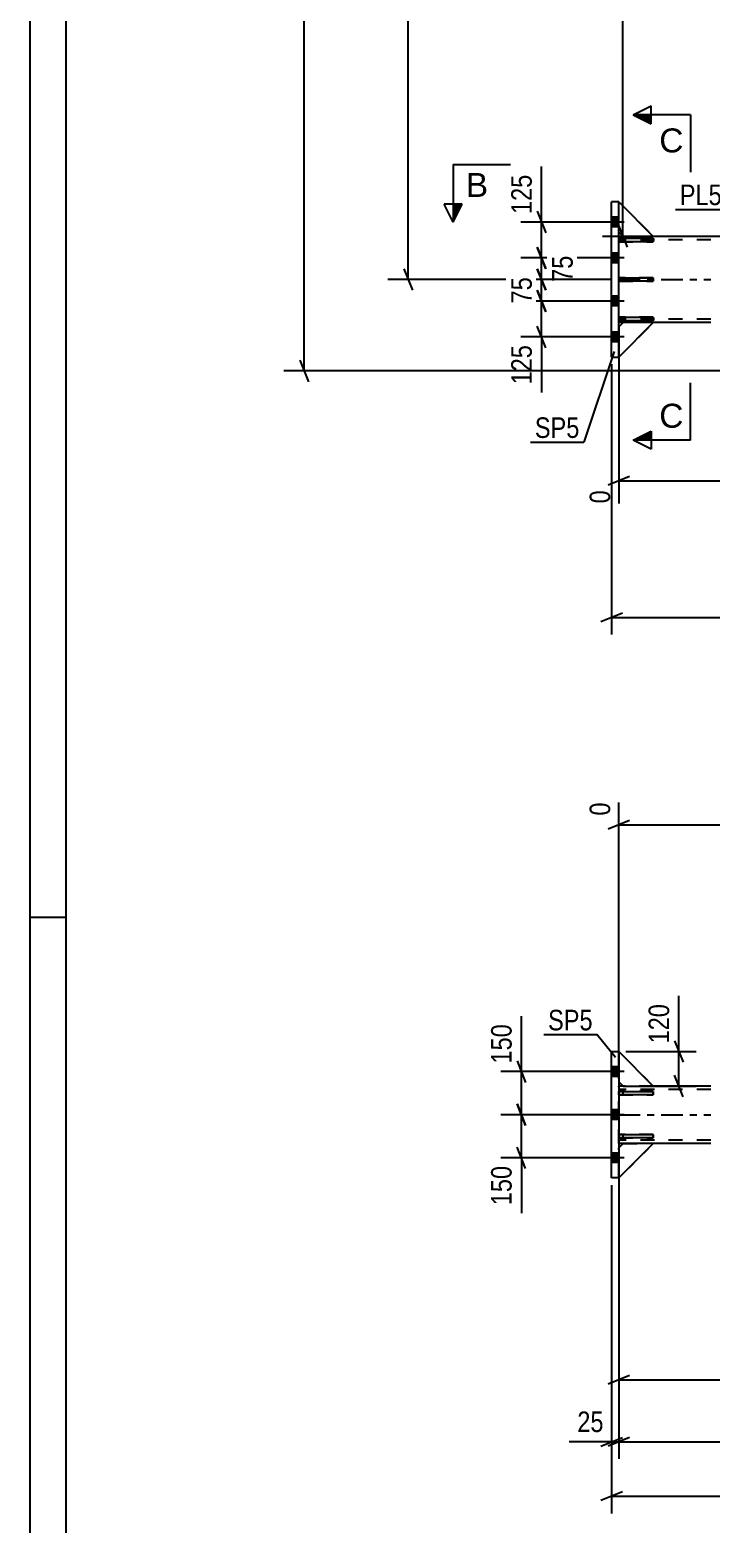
# Model space of a CAD drawing. Header units: millimetres. Extents: x -82 to 1107, y -663 to 178.
# Drawn here: x -82 to 12.9, y -300.9 to -92.8 of the extents above; entities that cross this region are included whole.
import ezdxf

# ---------------------------------------------------------------- set-up
doc = ezdxf.new("R2010")
doc.units = ezdxf.units.MM
doc.linetypes.add('DXK_LINE_DOT2', pattern=[3.9198, 1.9599, -1.9599])
doc.linetypes.add('DXK_LINE_DOT3', pattern=[5.9187, 2.979, -0.9799, 0.9799, -0.9799])
doc.styles.add('Arial', font='ARIAL.TTF', dxfattribs={"height": 0.2})
doc.styles.add('Arial Narrow', font='ARIALN.TTF', dxfattribs={"height": 0.2})

# ---------------------------------------------------------------- blocks, each defined once
blk = doc.blocks.new('Unknown-348431369-1163')
at = {"color": 5, "linetype": 'Continuous'}
for p, q in [((-81.99, 177.55), (-81.99, -663.45)), ((-76.99, 172.55), (-76.99, -658.45)), ((-76.99, -216.45), (-81.99, -216.45))]:
    blk.add_line(p, q, dxfattribs=at)
blk = doc.blocks.new('Part-348431369-1393 - 1390')
at = {"color": 7, "linetype": 'DXK_LINE_DOT2'}
for p, q in [((4.8, -127.36), (0, -127.36)), ((0, -127.36), (0, -127.84)), ((0, -127.84), (4.8, -127.84)), ((0.6, -127.84), (0.6, -127.36)), ((4.8, -127.84), (4.8, -127.36))]:
    blk.add_line(p, q, dxfattribs=at)
blk = doc.blocks.new('Part-348431369-1394 - 1390')
at = {"color": 7, "linetype": 'DXK_LINE_DOT2'}
for p, q in [((4.8, -121.86), (0, -121.86)), ((0, -121.86), (0, -122.34)), ((0, -122.34), (4.8, -122.34)), ((0.6, -122.34), (0.6, -121.86)), ((4.8, -122.34), (4.8, -121.86))]:
    blk.add_line(p, q, dxfattribs=at)
blk = doc.blocks.new('Bolt-348431369-1465 - 1390')
at = {"linetype": 'Continuous'}
for points in [[(-1, -118.94), (-1, -120.26), (0, -120.26), (0, -118.94)], [(-1, -118.94), (-1, -120.26), (0, -120.26), (0, -118.94)], [(-1, -118.94), (-1, -120.26), (0, -120.26), (0, -118.94)], [(-1, -123.94), (-1, -125.26), (0, -125.26), (0, -123.94)], [(-1, -123.94), (-1, -125.26), (0, -125.26), (0, -123.94)], [(-1, -129.94), (-1, -131.26), (0, -131.26), (0, -129.94)], [(-1, -129.94), (-1, -131.26), (0, -131.26), (0, -129.94)], [(-1, -134.94), (-1, -136.26), (0, -136.26), (0, -134.94)], [(-1, -134.94), (-1, -136.26), (0, -136.26), (0, -134.94)], [(-1, -134.94), (-1, -136.26), (0, -136.26), (0, -134.94)]]:
    blk.add_hatch(color=1, dxfattribs=at).paths.add_polyline_path(points)
at = {"color": 1, "linetype": 'Continuous'}
for p, q in [((0.76, -119.6), (-4, -119.6)), ((0.76, -119.6), (-4, -119.6)), ((0.76, -119.6), (-4, -119.6)), ((0, -118.94), (-1, -118.94)), ((0, -118.94), (-1, -118.94)), ((0, -118.94), (-1, -118.94)), ((0, -120.26), (-1, -120.26)), ((0, -120.26), (-1, -120.26)), ((0, -120.26), (-1, -120.26)), ((0.76, -124.6), (-4, -124.6)), ((0.76, -124.6), (-4, -124.6)), ((0, -123.94), (-1, -123.94)), ((0, -123.94), (-1, -123.94)), ((0, -125.26), (-1, -125.26)), ((0, -125.26), (-1, -125.26)), ((0.76, -130.6), (-4, -130.6)), ((0.76, -130.6), (-4, -130.6)), ((0, -129.94), (-1, -129.94)), ((0, -129.94), (-1, -129.94)), ((0, -131.26), (-1, -131.26)), ((0, -131.26), (-1, -131.26)), ((0, -134.94), (-1, -134.94)), ((0, -134.94), (-1, -134.94)), ((0, -134.94), (-1, -134.94)), ((0.76, -135.6), (-4, -135.6)), ((0.76, -135.6), (-4, -135.6)), ((0.76, -135.6), (-4, -135.6)), ((0, -136.26), (-1, -136.26)), ((0, -136.26), (-1, -136.26)), ((0, -136.26), (-1, -136.26))]:
    blk.add_line(p, q, dxfattribs=at)
blk = doc.blocks.new('Part-348431369-1615 - 1390')
at = {"color": 7, "linetype": 'DXK_LINE_DOT2'}
for p, q in [((0, -121), (0, -116.8)), ((0, -116.8), (4.8, -121.6)), ((0.6, -121.6), (0, -121)), ((4.8, -121.6), (0.6, -121.6))]:
    blk.add_line(p, q, dxfattribs=at)
blk = doc.blocks.new('Part-348431369-1497 - 1390')
at = {"color": 2, "linetype": 'Continuous'}
for p, q in [((0.6, -121.6), (0, -121.6)), ((12.8, -121.6), (4.8, -121.6)), ((0.6, -133.6), (0, -133.6)), ((12.8, -133.6), (4.8, -133.6))]:
    blk.add_line(p, q, dxfattribs=at)
at = {"color": 7, "linetype": 'DXK_LINE_DOT2'}
for p, q in [((0, -133.6), (0, -121.6)), ((12.8, -122.08), (0, -122.08)), ((4.8, -121.6), (0.6, -121.6)), ((12.8, -133.12), (0, -133.12)), ((4.8, -133.6), (0.6, -133.6))]:
    blk.add_line(p, q, dxfattribs=at)
at = {"color": 7, "linetype": 'DXK_LINE_DOT3'}
blk.add_line((0, -127.6), (12.8, -127.6), dxfattribs=at)
blk = doc.blocks.new('Part-348431369-1657 - 1390')
at = {"color": 2, "linetype": 'Continuous'}
for p, q in [((-1, -138.4), (-1, -116.8)), ((0, -116.8), (-1, -116.8)), ((0, -138.4), (0, -116.8)), ((-1, -138.4), (0, -138.4))]:
    blk.add_line(p, q, dxfattribs=at)
blk = doc.blocks.new('Part-348431369-1610 - 1390')
at = {"color": 7, "linetype": 'DXK_LINE_DOT2'}
for p, q in [((4.8, -132.86), (0, -132.86)), ((0, -132.86), (0, -133.34)), ((0.6, -133.34), (0.6, -132.86)), ((4.8, -133.34), (4.8, -132.86)), ((0, -133.34), (4.8, -133.34))]:
    blk.add_line(p, q, dxfattribs=at)
blk = doc.blocks.new('Part-348431369-1611 - 1390')
at = {"color": 2, "linetype": 'Continuous'}
for p, q in [((0, -122.34), (0, -121.86)), ((0, -121.86), (4.8, -121.86)), ((4.8, -122.34), (0, -122.34)), ((4.8, -121.86), (4.8, -122.34))]:
    blk.add_line(p, q, dxfattribs=at)
at = {"color": 7, "linetype": 'DXK_LINE_DOT2'}
blk.add_line((0.6, -122.34), (0.6, -121.86), dxfattribs=at)
blk = doc.blocks.new('Part-348431369-1612 - 1390')
at = {"color": 2, "linetype": 'Continuous'}
for p, q in [((0, -127.84), (0, -127.36)), ((0, -127.36), (4.8, -127.36)), ((4.8, -127.84), (0, -127.84)), ((4.8, -127.36), (4.8, -127.84))]:
    blk.add_line(p, q, dxfattribs=at)
at = {"color": 7, "linetype": 'DXK_LINE_DOT2'}
blk.add_line((0.6, -127.84), (0.6, -127.36), dxfattribs=at)
blk = doc.blocks.new('Part-348431369-1613 - 1390')
at = {"color": 2, "linetype": 'Continuous'}
for p, q in [((0, -133.34), (0, -132.86)), ((0, -132.86), (4.8, -132.86)), ((4.8, -132.86), (4.8, -133.34)), ((4.8, -133.34), (0, -133.34))]:
    blk.add_line(p, q, dxfattribs=at)
at = {"color": 7, "linetype": 'DXK_LINE_DOT2'}
blk.add_line((0.6, -133.34), (0.6, -132.86), dxfattribs=at)
blk = doc.blocks.new('Part-348431369-1614 - 1390')
at = {"color": 2, "linetype": 'Continuous'}
for p, q in [((0, -116.8), (4.8, -121.6)), ((0.6, -121.6), (0, -121)), ((4.8, -121.6), (0.6, -121.6))]:
    blk.add_line(p, q, dxfattribs=at)
at = {"color": 7, "linetype": 'DXK_LINE_DOT2'}
blk.add_line((0, -121), (0, -116.8), dxfattribs=at)
blk = doc.blocks.new('Part-348431369-1616 - 1390')
at = {"color": 2, "linetype": 'Continuous'}
for p, q in [((0, -134.2), (0.6, -133.6)), ((0, -138.4), (4.8, -133.6)), ((4.8, -133.6), (0.6, -133.6))]:
    blk.add_line(p, q, dxfattribs=at)
at = {"color": 7, "linetype": 'DXK_LINE_DOT2'}
blk.add_line((0, -138.4), (0, -134.2), dxfattribs=at)
blk = doc.blocks.new('Part-348431369-1617 - 1390')
at = {"color": 7, "linetype": 'DXK_LINE_DOT2'}
for p, q in [((0.6, -133.6), (0, -134.2)), ((0, -138.4), (4.8, -133.6)), ((0, -134.2), (0, -138.4)), ((4.8, -133.6), (0.6, -133.6))]:
    blk.add_line(p, q, dxfattribs=at)
blk = doc.blocks.new('Part-348431369-4269 - 4134')
at = {"color": 7, "linetype": 'DXK_LINE_DOT2'}
for p, q in [((4.8, -239.91), (0, -235.11)), ((0, -235.11), (0, -239.31)), ((0, -239.31), (0.6, -239.91)), ((0.6, -239.91), (4.8, -239.91))]:
    blk.add_line(p, q, dxfattribs=at)
blk = doc.blocks.new('Part-348431369-4266 - 4134')
at = {"color": 2, "linetype": 'Continuous'}
for p, q in [((4.8, -239.91), (0, -235.11)), ((0, -239.31), (0.6, -239.91)), ((0.6, -239.91), (4.8, -239.91))]:
    blk.add_line(p, q, dxfattribs=at)
at = {"color": 7, "linetype": 'DXK_LINE_DOT2'}
blk.add_line((0, -235.11), (0, -239.31), dxfattribs=at)
blk = doc.blocks.new('Part-348431369-4207 - 4134')
at = {"color": 2, "linetype": 'Continuous'}
for p, q in [((-1, -252.71), (-1, -235.11)), ((-1, -235.11), (0, -235.11)), ((0, -235.11), (0, -252.71)), ((0, -252.71), (-1, -252.71))]:
    blk.add_line(p, q, dxfattribs=at)
blk = doc.blocks.new('Part-348431369-4304 - 4134')
at = {"color": 2, "linetype": 'Continuous'}
for p, q in [((0, -248.51), (0.6, -247.91)), ((4.8, -247.91), (0, -252.71)), ((4.8, -247.91), (0.6, -247.91))]:
    blk.add_line(p, q, dxfattribs=at)
at = {"color": 7, "linetype": 'DXK_LINE_DOT2'}
blk.add_line((0, -252.71), (0, -248.51), dxfattribs=at)
blk = doc.blocks.new('Part-348431369-4319 - 4134')
at = {"color": 7, "linetype": 'DXK_LINE_DOT2'}
for p, q in [((4.8, -246.67), (0, -246.67)), ((0, -246.67), (0, -247.15)), ((0, -247.15), (4.8, -247.15)), ((0.6, -247.15), (0.6, -246.67)), ((4.8, -247.15), (4.8, -246.67))]:
    blk.add_line(p, q, dxfattribs=at)
blk = doc.blocks.new('Part-348431369-4322 - 4134')
at = {"color": 7, "linetype": 'DXK_LINE_DOT2'}
for p, q in [((4.8, -240.67), (0, -240.67)), ((0, -240.67), (0, -241.15)), ((0, -241.15), (4.8, -241.15)), ((0.6, -241.15), (0.6, -240.67)), ((4.8, -241.15), (4.8, -240.67))]:
    blk.add_line(p, q, dxfattribs=at)
blk = doc.blocks.new('Part-348431369-4272 - 4134')
at = {"color": 7, "linetype": 'DXK_LINE_DOT2'}
for p, q in [((4.8, -239.91), (0, -235.11)), ((0, -235.11), (0, -239.31)), ((0, -239.31), (0.6, -239.91)), ((0.6, -239.91), (4.8, -239.91))]:
    blk.add_line(p, q, dxfattribs=at)
blk = doc.blocks.new('Bolt-348431369-4280 - 4134')
at = {"linetype": 'Continuous'}
for points in [[(-1, -237.25), (-1, -238.57), (0, -238.57), (0, -237.25)], [(-1, -237.25), (-1, -238.57), (0, -238.57), (0, -237.25)], [(-1, -237.25), (-1, -238.57), (0, -238.57), (0, -237.25)], [(-1, -237.25), (-1, -238.57), (0, -238.57), (0, -237.25)], [(-1, -243.25), (-1, -244.57), (0, -244.57), (0, -243.25)], [(-1, -243.25), (-1, -244.57), (0, -244.57), (0, -243.25)], [(-1, -249.25), (-1, -250.57), (0, -250.57), (0, -249.25)], [(-1, -249.25), (-1, -250.57), (0, -250.57), (0, -249.25)], [(-1, -249.25), (-1, -250.57), (0, -250.57), (0, -249.25)], [(-1, -249.25), (-1, -250.57), (0, -250.57), (0, -249.25)]]:
    blk.add_hatch(color=1, dxfattribs=at).paths.add_polyline_path(points)
at = {"color": 1, "linetype": 'Continuous'}
for p, q in [((0.76, -237.91), (-4, -237.91)), ((0.76, -237.91), (-4, -237.91)), ((0.76, -237.91), (-4, -237.91)), ((0.76, -237.91), (-4, -237.91)), ((0, -237.25), (-1, -237.25)), ((0, -237.25), (-1, -237.25)), ((0, -237.25), (-1, -237.25)), ((0, -237.25), (-1, -237.25)), ((0, -238.57), (-1, -238.57)), ((0, -238.57), (-1, -238.57)), ((0, -238.57), (-1, -238.57)), ((0, -238.57), (-1, -238.57)), ((0, -243.25), (-1, -243.25)), ((0, -243.25), (-1, -243.25)), ((0.76, -243.91), (-4, -243.91)), ((0.76, -243.91), (-4, -243.91)), ((0, -244.57), (-1, -244.57)), ((0, -244.57), (-1, -244.57)), ((0, -249.25), (-1, -249.25)), ((0, -249.25), (-1, -249.25)), ((0, -249.25), (-1, -249.25)), ((0, -249.25), (-1, -249.25)), ((0.76, -249.91), (-4, -249.91)), ((0.76, -249.91), (-4, -249.91)), ((0.76, -249.91), (-4, -249.91)), ((0.76, -249.91), (-4, -249.91)), ((0, -250.57), (-1, -250.57)), ((0, -250.57), (-1, -250.57)), ((0, -250.57), (-1, -250.57)), ((0, -250.57), (-1, -250.57))]:
    blk.add_line(p, q, dxfattribs=at)
blk = doc.blocks.new('Part-348431369-4300 - 4134')
at = {"color": 2, "linetype": 'Continuous'}
for p, q in [((0.6, -239.91), (0, -239.91)), ((12.8, -239.91), (4.8, -239.91)), ((0.6, -247.91), (0, -247.91)), ((12.8, -247.91), (4.8, -247.91))]:
    blk.add_line(p, q, dxfattribs=at)
at = {"color": 7, "linetype": 'DXK_LINE_DOT2'}
for p, q in [((0, -247.91), (0, -239.91)), ((12.8, -240.39), (0, -240.39)), ((4.8, -239.91), (0.6, -239.91)), ((12.8, -247.43), (0, -247.43)), ((4.8, -247.91), (0.6, -247.91))]:
    blk.add_line(p, q, dxfattribs=at)
at = {"color": 7, "linetype": 'DXK_LINE_DOT3'}
blk.add_line((0, -243.91), (12.8, -243.91), dxfattribs=at)
blk = doc.blocks.new('Part-348431369-4307 - 4134')
at = {"color": 7, "linetype": 'DXK_LINE_DOT2'}
for p, q in [((0, -248.51), (0.6, -247.91)), ((4.8, -247.91), (0, -252.71)), ((0, -252.71), (0, -248.51)), ((0.6, -247.91), (4.8, -247.91))]:
    blk.add_line(p, q, dxfattribs=at)
blk = doc.blocks.new('Part-348431369-4310 - 4134')
at = {"color": 7, "linetype": 'DXK_LINE_DOT2'}
for p, q in [((0, -248.51), (0.6, -247.91)), ((4.8, -247.91), (0, -252.71)), ((0, -252.71), (0, -248.51)), ((0.6, -247.91), (4.8, -247.91))]:
    blk.add_line(p, q, dxfattribs=at)
blk = doc.blocks.new('Part-348431369-4313 - 4134')
at = {"color": 2, "linetype": 'Continuous'}
for p, q in [((0, -246.67), (4.8, -246.67)), ((0, -247.15), (0, -246.67)), ((4.8, -247.15), (0, -247.15)), ((4.8, -246.67), (4.8, -247.15))]:
    blk.add_line(p, q, dxfattribs=at)
at = {"color": 7, "linetype": 'DXK_LINE_DOT2'}
blk.add_line((0.6, -247.15), (0.6, -246.67), dxfattribs=at)
blk = doc.blocks.new('Part-348431369-4316 - 4134')
at = {"color": 2, "linetype": 'Continuous'}
for p, q in [((0, -240.67), (4.8, -240.67)), ((0, -241.15), (0, -240.67)), ((4.8, -241.15), (0, -241.15)), ((4.8, -240.67), (4.8, -241.15))]:
    blk.add_line(p, q, dxfattribs=at)
at = {"color": 7, "linetype": 'DXK_LINE_DOT2'}
blk.add_line((0.6, -241.15), (0.6, -240.67), dxfattribs=at)
blk = doc.blocks.new('StraightDimension-348431369-16307 - 1390')
at = {"color": 7, "linetype": 'Continuous'}
for p, q in [((19.9, -6), (-2.29, -6)), ((1.16, -7.5), (-0.04, -4.5)), ((0.56, -121.6), (0.56, -6)), ((-0.04, -120.1), (1.16, -123.1)), ((19.9, -121.6), (-2.29, -121.6))]:
    blk.add_line(p, q, dxfattribs=at)
at = {"color": 0}
blk.add_wipeout([(-0.19, -59.54), (-4.39, -59.54), (-4.39, -68.06), (-0.19, -68.06)], dxfattribs=at)
at = {"color": 3, "style": 'Arial Narrow'}
blk.add_text('2890', height=2.863, rotation=90.0002, dxfattribs=at).set_placement((-0.79, -67.46))
blk = doc.blocks.new('StraightDimension-348431369-17390 - 1390')
at = {"color": 7, "linetype": 'Continuous'}
for p, q in [((-4, -130.6), (-13.62, -130.6)), ((-11.37, -129.1), (-10.17, -132.1)), ((-10.77, -135.6), (-10.77, -130.6)), ((-10.17, -137.1), (-11.37, -134.1)), ((-4, -135.6), (-13.62, -135.6))]:
    blk.add_line(p, q, dxfattribs=at)
at = {"color": 0}
blk.add_wipeout([(-11.52, -136.13), (-15.72, -136.13), (-15.72, -142.81), (-11.52, -142.81)], dxfattribs=at)
at = {"color": 7, "linetype": 'Continuous'}
blk.add_line((-10.77, -135.6), (-10.77, -143.33), dxfattribs=at)
blk.add_line((-10.77, -135.6), (-10.77, -143.33), dxfattribs=at)
at = {"color": 3, "style": 'Arial Narrow'}
blk.add_text('125', height=2.863, rotation=90.0002, dxfattribs=at).set_placement((-12.12, -142.21))
blk = doc.blocks.new('StraightDimension-348431369-17387 - 1390')
at = {"color": 7, "linetype": 'Continuous'}
for p, q in [((-11.37, -118.1), (-10.17, -121.1)), ((-4, -119.6), (-13.62, -119.6)), ((-10.77, -124.6), (-10.77, -119.6)), ((-4, -124.6), (-13.62, -124.6)), ((-10.17, -126.1), (-11.37, -123.1))]:
    blk.add_line(p, q, dxfattribs=at)
at = {"color": 0}
blk.add_wipeout([(-11.52, -112.39), (-15.72, -112.39), (-15.72, -119.08), (-11.52, -119.08)], dxfattribs=at)
at = {"color": 7, "linetype": 'Continuous'}
blk.add_line((-10.77, -119.6), (-10.77, -111.87), dxfattribs=at)
blk.add_line((-10.77, -119.6), (-10.77, -111.87), dxfattribs=at)
at = {"color": 3, "style": 'Arial Narrow'}
blk.add_text('125', height=2.863, rotation=90.0002, dxfattribs=at).set_placement((-12.12, -118.48))
blk = doc.blocks.new('StraightDimension-348431369-15557 - 1390')
at = {"color": 7, "linetype": 'Continuous'}
for p, q in [((132.96, -122.6), (132.96, -164.26)), ((0, -134.6), (0, -158.78)), ((1.5, -155.05), (-1.5, -156.25)), ((0, -155.65), (132.96, -155.65)), ((131.46, -156.25), (134.46, -155.05))]:
    blk.add_line(p, q, dxfattribs=at)
at = {"color": 0}
blk.add_wipeout([(70.73, -154.9), (70.73, -150.7), (62.22, -150.7), (62.22, -154.9)], dxfattribs=at)
at = {"color": 0, "linetype": 'Continuous'}
for points in [[(-0.6, -156.35), (-4.8, -156.35), (-4.8, -159.38), (-0.6, -159.38)], [(132.36, -156.35), (128.16, -156.35), (128.16, -164.86), (132.36, -164.86)]]:
    blk.add_wipeout(points, dxfattribs=at)
at = {"color": 3, "style": 'Arial Narrow'}
blk.add_text('4960', height=2.863, dxfattribs=at).set_placement((62.82, -154.3))
at = {"color": 3, "linetype": 'Continuous', "style": 'Arial Narrow'}
for s, height, p in [('0', 2.86, (-1.2, -158.78)), ('4960', 2.863, (131.76, -164.26))]:
    blk.add_text(s, height=height, rotation=90.0002, dxfattribs=at).set_placement(p)
blk = doc.blocks.new('StraightDimension-348431369-3365 - 1390')
at = {"color": 7, "linetype": 'Continuous'}
for p, q in [((-2, 0), (-32.17, 0)), ((-28.72, -1.5), (-29.92, 1.5)), ((-29.32, -127.6), (-29.32, 0)), ((-29.92, -126.1), (-28.72, -129.1)), ((-2, -127.6), (-32.17, -127.6))]:
    blk.add_line(p, q, dxfattribs=at)
at = {"color": 0}
blk.add_wipeout([(-30.07, -59.54), (-34.27, -59.54), (-34.27, -68.06), (-30.07, -68.06)], dxfattribs=at)
at = {"color": 3, "style": 'Arial Narrow'}
blk.add_text('3190', height=2.863, rotation=90.0002, dxfattribs=at).set_placement((-30.67, -67.46))
blk = doc.blocks.new('StraightDimension-348431369-15899 - 1390')
at = {"color": 7, "linetype": 'Continuous'}
for p, q in [((-1, -139.4), (-1, -177.05)), ((0.5, -174.05), (-2.5, -175.25)), ((-1, -174.65), (943.54, -174.65))]:
    blk.add_line(p, q, dxfattribs=at)
blk = doc.blocks.new('StraightDimension-348431369-17331 - 1390')
at = {"color": 7, "linetype": 'Continuous'}
for p, q in [((-43.2, 14.83), (-44.4, 17.83)), ((141.03, 16.33), (-46.65, 16.33)), ((-43.8, -140.34), (-43.8, 16.33)), ((-44.4, -138.84), (-43.2, -141.84)), ((138.98, -140.34), (-46.65, -140.34))]:
    blk.add_line(p, q, dxfattribs=at)
at = {"color": 0}
blk.add_wipeout([(-44.55, -57.75), (-48.75, -57.75), (-48.75, -66.26), (-44.55, -66.26)], dxfattribs=at)
at = {"color": 3, "style": 'Arial Narrow'}
blk.add_text('3917', height=2.863, rotation=90.0002, dxfattribs=at).set_placement((-45.15, -65.66))
blk = doc.blocks.new('StraightDimension-348431369-17388 - 1390')
at = {"color": 7, "linetype": 'Continuous'}
for p, q in [((-4, -124.6), (-13.17, -124.6)), ((-11.37, -123.1), (-10.17, -126.1)), ((-10.77, -127.6), (-10.77, -124.6)), ((-10.17, -129.1), (-11.37, -126.1)), ((-1, -127.6), (-13.17, -127.6))]:
    blk.add_line(p, q, dxfattribs=at)
at = {"color": 0}
blk.add_wipeout([(-5.82, -123.67), (-10.02, -123.67), (-10.02, -128.53), (-5.82, -128.53)], dxfattribs=at)
at = {"color": 3, "style": 'Arial Narrow'}
blk.add_text('75', height=2.863, rotation=90.0002, dxfattribs=at).set_placement((-6.42, -127.93))
blk = doc.blocks.new('StraightDimension-348431369-17389 - 1390')
at = {"color": 7, "linetype": 'Continuous'}
for p, q in [((-11.37, -126.1), (-10.17, -129.1)), ((-1, -127.6), (-13.62, -127.6)), ((-10.77, -130.6), (-10.77, -127.6)), ((-4, -130.6), (-13.62, -130.6)), ((-10.17, -132.1), (-11.37, -129.1))]:
    blk.add_line(p, q, dxfattribs=at)
at = {"color": 0}
blk.add_wipeout([(-11.52, -126.67), (-15.72, -126.67), (-15.72, -131.53), (-11.52, -131.53)], dxfattribs=at)
at = {"color": 3, "style": 'Arial Narrow'}
blk.add_text('75', height=2.863, rotation=90.0002, dxfattribs=at).set_placement((-12.12, -130.93))
blk = doc.blocks.new('StraightDimension-348431369-4603 - 4134')
at = {"color": 7, "linetype": 'Continuous'}
for p, q in [((-1, -253.71), (-1, -291.85)), ((0, -253.71), (0, -291.85)), ((-2.5, -290.05), (0.5, -288.85)), ((1.5, -288.85), (-1.5, -290.05)), ((-1, -289.45), (0, -289.45))]:
    blk.add_line(p, q, dxfattribs=at)
at = {"color": 0}
blk.add_wipeout([(-1.52, -288.7), (-1.52, -284.5), (-6.38, -284.5), (-6.38, -288.7)], dxfattribs=at)
at = {"color": 7, "linetype": 'Continuous'}
blk.add_line((-1, -289.45), (-6.91, -289.45), dxfattribs=at)
blk.add_line((-1, -289.45), (-6.91, -289.45), dxfattribs=at)
at = {"color": 3, "style": 'Arial Narrow'}
blk.add_text('25', height=2.863, dxfattribs=at).set_placement((-5.78, -288.1))
blk = doc.blocks.new('StraightDimension-348431369-4551 - 4134')
at = {"color": 7, "linetype": 'Continuous'}
for p, q in [((-1, -253.71), (-1, -299.42)), ((0.5, -296.42), (-2.5, -297.62)), ((-1, -297.02), (943.54, -297.02))]:
    blk.add_line(p, q, dxfattribs=at)
blk = doc.blocks.new('StraightDimension-348431369-4562 - 4134')
at = {"color": 7, "linetype": 'Continuous'}
for p, q in [((0, -253.71), (0, -291.85)), ((1.5, -288.85), (-1.5, -290.05)), ((0, -289.45), (942.54, -289.45))]:
    blk.add_line(p, q, dxfattribs=at)
blk = doc.blocks.new('StraightDimension-348431369-4636 - 4134')
at = {"color": 7, "linetype": 'Continuous'}
for p, q in [((1, -235.11), (10.76, -235.11)), ((7.76, -233.61), (8.96, -236.61)), ((8.36, -239.91), (8.36, -235.11)), ((8.96, -241.41), (7.76, -238.41)), ((1, -239.91), (10.76, -239.91))]:
    blk.add_line(p, q, dxfattribs=at)
at = {"color": 0}
blk.add_wipeout([(7.61, -227.9), (3.41, -227.9), (3.41, -234.58), (7.61, -234.58)], dxfattribs=at)
at = {"color": 7, "linetype": 'Continuous'}
blk.add_line((8.36, -235.11), (8.36, -227.37), dxfattribs=at)
blk.add_line((8.36, -235.11), (8.36, -227.37), dxfattribs=at)
at = {"color": 3, "style": 'Arial Narrow'}
blk.add_text('120', height=2.863, rotation=90.0002, dxfattribs=at).set_placement((7.01, -233.98))
blk = doc.blocks.new('StraightDimension-348431369-17080 - 4134')
at = {"color": 7, "linetype": 'Continuous'}
for p, q in [((140.91, -227.85), (140.91, -194.94)), ((0, -238.91), (0, -200.43)), ((1.5, -202.95), (-1.5, -204.15)), ((0, -203.55), (140.91, -203.55)), ((139.41, -204.15), (142.41, -202.95))]:
    blk.add_line(p, q, dxfattribs=at)
at = {"color": 0, "linetype": 'Continuous'}
for points in [[(140.31, -194.34), (136.11, -194.34), (136.11, -202.85), (140.31, -202.85)], [(-0.6, -199.83), (-4.8, -199.83), (-4.8, -202.85), (-0.6, -202.85)]]:
    blk.add_wipeout(points, dxfattribs=at)
at = {"color": 0}
blk.add_wipeout([(74.71, -202.8), (74.71, -198.6), (66.2, -198.6), (66.2, -202.8)], dxfattribs=at)
at = {"color": 3, "linetype": 'Continuous', "style": 'Arial Narrow'}
for s, height, p in [('5159', 2.863, (139.71, -202.25)), ('0', 2.86, (-1.2, -202.25))]:
    blk.add_text(s, height=height, rotation=90.0002, dxfattribs=at).set_placement(p)
at = {"color": 3, "style": 'Arial Narrow'}
blk.add_text('5159', height=2.863, dxfattribs=at).set_placement((66.8, -202.2))
blk = doc.blocks.new('StraightDimension-348431369-17209 - 4134')
at = {"color": 7, "linetype": 'Continuous'}
for p, q in [((0, -248.91), (0, -283.23)), ((140.91, -254.22), (140.91, -283.23)), ((1.5, -280.23), (-1.5, -281.43)), ((0, -280.83), (140.91, -280.83)), ((139.41, -281.43), (142.41, -280.23))]:
    blk.add_line(p, q, dxfattribs=at)
at = {"color": 0}
blk.add_wipeout([(74.71, -280.08), (74.71, -275.88), (66.2, -275.88), (66.2, -280.08)], dxfattribs=at)
at = {"color": 3, "style": 'Arial Narrow'}
blk.add_text('5159', height=2.863, dxfattribs=at).set_placement((66.8, -279.48))
blk = doc.blocks.new('StraightDimension-348431369-17283 - 4134')
at = {"color": 7, "linetype": 'Continuous'}
for p, q in [((-14.17, -236.41), (-12.97, -239.41)), ((-3.13, -237.91), (-16.42, -237.91)), ((-13.57, -243.91), (-13.57, -237.91)), ((-12.97, -245.41), (-14.17, -242.41)), ((-3.13, -243.91), (-16.42, -243.91))]:
    blk.add_line(p, q, dxfattribs=at)
at = {"color": 0}
blk.add_wipeout([(-14.32, -230.7), (-18.52, -230.7), (-18.52, -237.38), (-14.32, -237.38)], dxfattribs=at)
at = {"color": 7, "linetype": 'Continuous'}
blk.add_line((-13.57, -237.91), (-13.57, -230.17), dxfattribs=at)
blk.add_line((-13.57, -237.91), (-13.57, -230.17), dxfattribs=at)
at = {"color": 3, "style": 'Arial Narrow'}
blk.add_text('150', height=2.863, rotation=90.0002, dxfattribs=at).set_placement((-14.92, -236.78))
blk = doc.blocks.new('StraightDimension-348431369-17284 - 4134')
at = {"color": 7, "linetype": 'Continuous'}
for p, q in [((-14.17, -242.41), (-12.97, -245.41)), ((-3.13, -243.91), (-16.42, -243.91)), ((-13.57, -249.91), (-13.57, -243.91)), ((-12.97, -251.41), (-14.17, -248.41)), ((-3.13, -249.91), (-16.42, -249.91))]:
    blk.add_line(p, q, dxfattribs=at)
at = {"color": 0}
blk.add_wipeout([(-14.32, -250.43), (-18.52, -250.43), (-18.52, -257.11), (-14.32, -257.11)], dxfattribs=at)
at = {"color": 7, "linetype": 'Continuous'}
blk.add_line((-13.57, -249.91), (-13.57, -257.64), dxfattribs=at)
blk.add_line((-13.57, -249.91), (-13.57, -257.64), dxfattribs=at)
at = {"color": 3, "style": 'Arial Narrow'}
blk.add_text('150', height=2.863, rotation=90.0002, dxfattribs=at).set_placement((-14.92, -256.51))
blk = doc.blocks.new('Mark-348431369-1540 - 1390')
at = {"color": 0}
blk.add_wipeout([(17.99, -117.24), (17.99, -114.24), (8.49, -114.24), (8.49, -117.24)], dxfattribs=at)
blk.add_wipeout([(17.99, -117.24), (17.99, -114.24), (8.49, -114.24), (8.49, -117.24)], dxfattribs=at)
at = {"color": 30, "linetype": 'Continuous'}
for p in [(7.89, -117.84), (20.96, -119.23)]:
    blk.add_line(p, (18.59, -117.84), dxfattribs=at)
at = {"color": 3, "style": 'Arial Narrow'}
blk.add_text('PL539', height=2.863, dxfattribs=at).set_placement((8.49, -117.24))
blk = doc.blocks.new('Mark-348431369-1653 - 1390')
at = {"color": 0}
blk.add_wipeout([(-5.48, -149.66), (-5.48, -146.66), (-11.69, -146.66), (-11.69, -149.66)], dxfattribs=at)
blk.add_wipeout([(-5.48, -149.66), (-5.48, -146.66), (-11.69, -146.66), (-11.69, -149.66)], dxfattribs=at)
at = {"color": 30, "linetype": 'Continuous'}
for p in [(-0.64, -137.64), (-12.29, -150.26)]:
    blk.add_line(p, (-4.88, -150.26), dxfattribs=at)
at = {"color": 3, "style": 'Arial Narrow'}
blk.add_text('SP5', height=2.863, dxfattribs=at).set_placement((-11.69, -149.66))
blk = doc.blocks.new('SectionMark-348431369-3455 - 1390')
at = {"color": 6, "linetype": 'Continuous'}
for p, q in [((-23.06, -111.6), (-23.06, -119.6)), ((-23.06, -119.6), (-24.31, -117.1))]:
    blk.add_line(p, q, dxfattribs=at)
at = {"color": 0, "linetype": 'Continuous'}
blk.add_wipeout([(-18.2, -116.1), (-18.2, -112.6), (-21.31, -112.6), (-21.31, -116.1)], dxfattribs=at)
at = {"linetype": 'Continuous'}
blk.add_hatch(color=6, dxfattribs=at).paths.add_polyline_path([(-23.06, -117.1), (-21.81, -117.1), (-23.06, -119.6)])
at = {"color": 6, "linetype": 'Continuous'}
for p, q in [((-23.06, -111.6), (-15.06, -111.6)), ((-21.81, -117.1), (-24.31, -117.1)), ((-23.06, -119.6), (-21.81, -117.1))]:
    blk.add_line(p, q, dxfattribs=at)
at = {"color": 3, "linetype": 'Continuous', "style": 'Arial'}
blk.add_text('B', height=3.34, dxfattribs=at).set_placement((-21.31, -116.1))
blk = doc.blocks.new('SectionMark-348431369-18469 - 1390')
at = {"linetype": 'Continuous'}
for points in [[(4.5, -104.65), (4.5, -105.9), (2, -104.65)], [(4.5, -148.74), (4.5, -149.99), (2, -149.99)]]:
    blk.add_hatch(color=6, dxfattribs=at).paths.add_polyline_path(points)
at = {"color": 6, "linetype": 'Continuous'}
for p, q in [((2, -104.65), (4.5, -103.4)), ((4.5, -105.9), (4.5, -103.4)), ((10, -104.65), (2, -104.65)), ((2, -104.65), (4.5, -105.9)), ((2, -149.99), (4.5, -148.74)), ((4.5, -148.74), (4.5, -151.24)), ((10, -149.99), (2, -149.99)), ((4.5, -151.24), (2, -149.99))]:
    blk.add_line(p, q, dxfattribs=at)
at = {"color": 0, "linetype": 'Continuous'}
for points in [[(9, -109.9), (9, -106.4), (5.63, -106.4), (5.63, -109.9)], [(9, -148.24), (9, -144.74), (5.63, -144.74), (5.63, -148.24)]]:
    blk.add_wipeout(points, dxfattribs=at)
at = {"color": 6, "linetype": 'Continuous'}
for p, q in [((10, -104.65), (10, -112.65)), ((10, -149.99), (10, -141.99))]:
    blk.add_line(p, q, dxfattribs=at)
at = {"color": 3, "linetype": 'Continuous', "style": 'Arial'}
for p in [(5.63, -109.9), (5.63, -148.24)]:
    blk.add_text('C', height=3.34, dxfattribs=at).set_placement(p)
blk = doc.blocks.new('Mark-348431369-4203 - 4134')
at = {"color": 0}
blk.add_wipeout([(-3.64, -232.16), (-3.64, -229.16), (-9.85, -229.16), (-9.85, -232.16)], dxfattribs=at)
blk.add_wipeout([(-3.64, -232.16), (-3.64, -229.16), (-9.85, -229.16), (-9.85, -232.16)], dxfattribs=at)
at = {"color": 30, "linetype": 'Continuous'}
for p in [(-10.45, -232.76), (-0.47, -235.93)]:
    blk.add_line(p, (-3.04, -232.76), dxfattribs=at)
at = {"color": 3, "style": 'Arial Narrow'}
blk.add_text('SP5', height=2.863, dxfattribs=at).set_placement((-9.85, -232.16))

msp = doc.modelspace()

# ---------------------------------------------------------------- block references
for name in ['Unknown-348431369-1163', 'Part-348431369-1657 - 1390', 'Part-348431369-1615 - 1390', 'Part-348431369-1614 - 1390', 'Bolt-348431369-1465 - 1390', 'Part-348431369-1497 - 1390', 'Part-348431369-1394 - 1390', 'Part-348431369-1611 - 1390', 'Part-348431369-1393 - 1390', 'Part-348431369-1612 - 1390', 'Part-348431369-1610 - 1390', 'Part-348431369-1613 - 1390', 'Part-348431369-1616 - 1390', 'Part-348431369-1617 - 1390', 'Part-348431369-4207 - 4134', 'Part-348431369-4269 - 4134', 'Part-348431369-4266 - 4134', 'Part-348431369-4272 - 4134', 'Bolt-348431369-4280 - 4134', 'Part-348431369-4300 - 4134', 'Part-348431369-4322 - 4134', 'Part-348431369-4316 - 4134', 'Part-348431369-4319 - 4134', 'Part-348431369-4313 - 4134', 'Part-348431369-4304 - 4134', 'Part-348431369-4307 - 4134', 'Part-348431369-4310 - 4134']:
    msp.add_blockref(name, (0, 0))

# ---------------------------------------------------------------- next in the draw order: block references
for name in ['StraightDimension-348431369-16307 - 1390', 'StraightDimension-348431369-17390 - 1390', 'StraightDimension-348431369-4636 - 4134', 'StraightDimension-348431369-4603 - 4134']:
    msp.add_blockref(name, (0, 0))

# ---------------------------------------------------------------- next in the draw order: block references
for name in ['StraightDimension-348431369-17387 - 1390', 'StraightDimension-348431369-17080 - 4134', 'StraightDimension-348431369-4551 - 4134']:
    msp.add_blockref(name, (0, 0))

# ---------------------------------------------------------------- next in the draw order: block references
for name in ['StraightDimension-348431369-15557 - 1390', 'StraightDimension-348431369-17283 - 4134', 'StraightDimension-348431369-4562 - 4134']:
    msp.add_blockref(name, (0, 0))

# ---------------------------------------------------------------- next in the draw order: block references
for name in ['StraightDimension-348431369-3365 - 1390', 'StraightDimension-348431369-15899 - 1390', 'Mark-348431369-4203 - 4134', 'StraightDimension-348431369-17284 - 4134', 'StraightDimension-348431369-17209 - 4134']:
    msp.add_blockref(name, (0, 0))

# ---------------------------------------------------------------- next in the draw order: block references
msp.add_blockref('StraightDimension-348431369-17331 - 1390', (0, 0))

# ---------------------------------------------------------------- next in the draw order: block references
for name in ['Mark-348431369-1540 - 1390', 'StraightDimension-348431369-17388 - 1390', 'Mark-348431369-1653 - 1390']:
    msp.add_blockref(name, (0, 0))

# ---------------------------------------------------------------- next in the draw order: block references
for name in ['SectionMark-348431369-3455 - 1390', 'StraightDimension-348431369-17389 - 1390']:
    msp.add_blockref(name, (0, 0))

# ---------------------------------------------------------------- next in the draw order: block references
msp.add_blockref('SectionMark-348431369-18469 - 1390', (0, 0))

doc.saveas('drawing.dxf')
